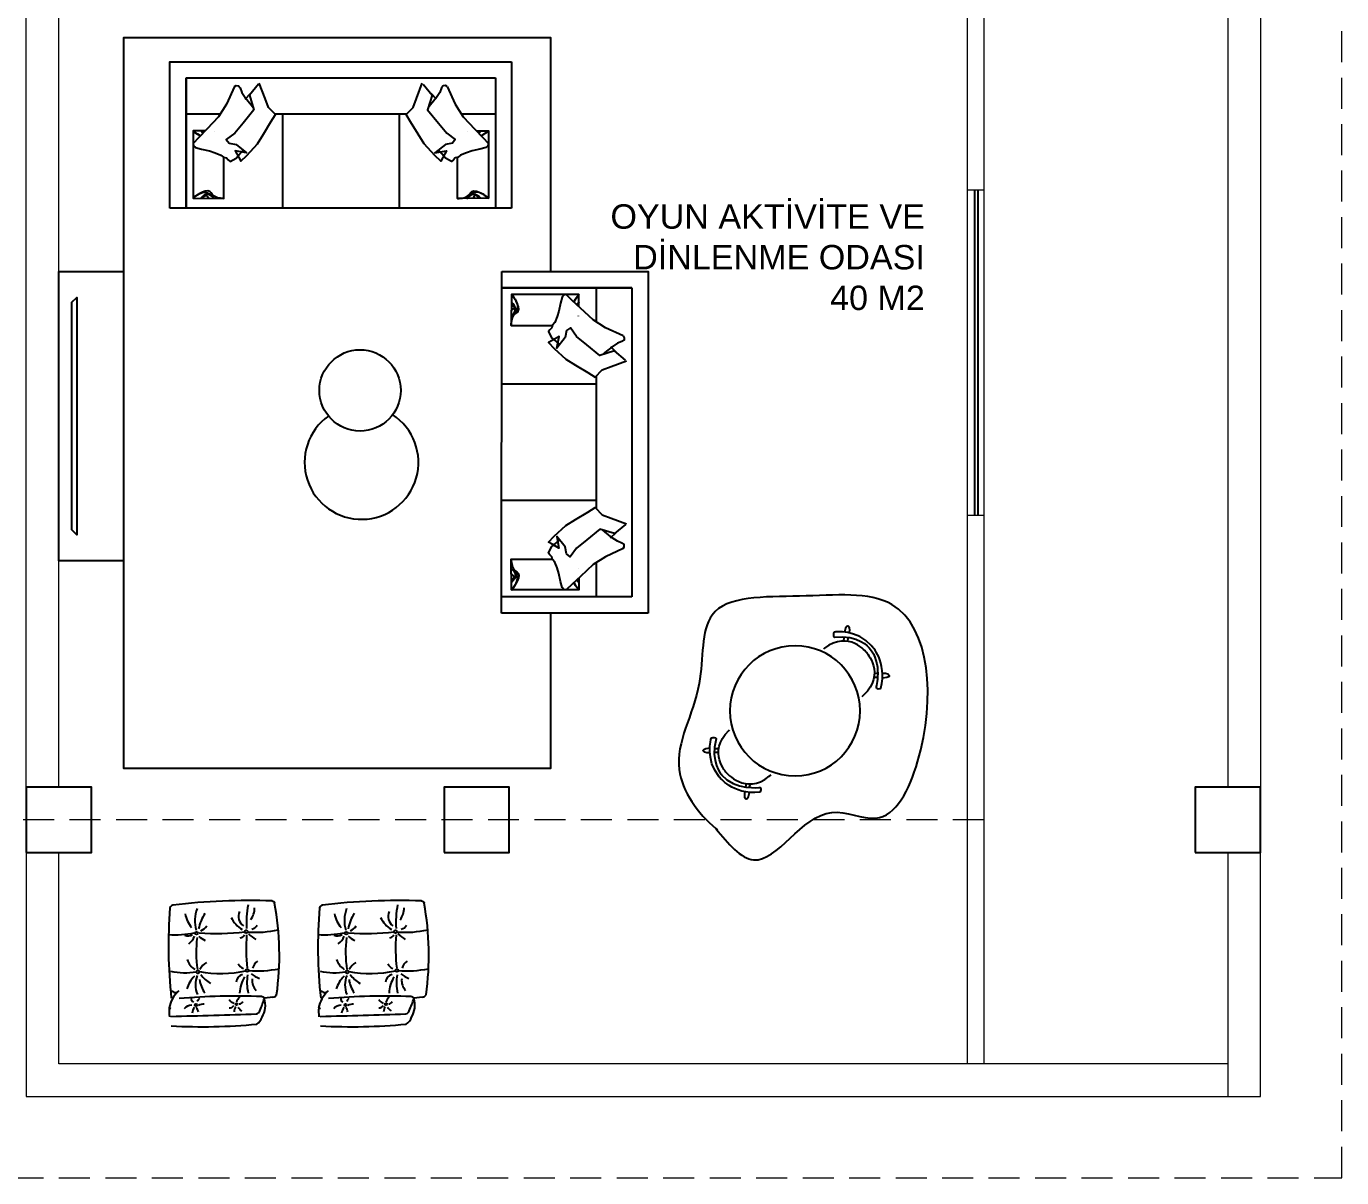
# Model space of a CAD drawing. Header units: millimetres. Extents: x 699029 to 727993, y 4486031 to 4516039.
# Drawn here: x 724916 to 725724, y 4487816 to 4488523 of the extents above; entities that cross this region are included whole.
import ezdxf

# ---------------------------------------------------------------- set-up
doc = ezdxf.new("R2010")
doc.units = ezdxf.units.MM
doc.linetypes.add('022_ATASEHIR MODERN_ABL_TASIYICI_110-120$0$HIDDEN', pattern=[9.525, 6.35, -3.175])
doc.layers.add('_P3_S_Duvar_Ç', color=7, linetype='Continuous', lineweight=30)
doc.layers.add('DBM_w_sld', color=111, linetype='Continuous', lineweight=20)
doc.layers.add('A-BA', color=1, linetype='Continuous')
doc.layers.add('A-TEFRIS', color=251, linetype='Continuous')
doc.styles.get("Standard").update_dxf_attribs({"font": 'arial.ttf'})

# ---------------------------------------------------------------- blocks, each defined once
blk = doc.blocks.new('4.5+1-E$0$A$C00F12981')
blk.add_line((31.95, 38.28), (35.31, 41.65))
for points in [[(25.39, 45.92), (20.44, 35.06), (15.55, 27.45), (8.35, 19.73), (3.52, 14.67), (0, 10.99), (0.29, 9.48), (1.49, 8.43), (5.21, 7.43), (10.08, 6.49), (13.52, 5.31), (17.09, 3.87), (18.71, 2.62), (20.44, 2.07), (21.58, 0.97), (22.7, 0), (22.7, 0), (26.46, 1.99), (28.68, 4.55), (30.77, 6.94)], [(40.23, 47.44), (34.64, 40.71), (37.37, 31.62), (30.77, 23.57), (25.66, 17.34), (20.37, 13.49), (22.12, 11.09), (26.43, 10.26), (32.88, 5.15), (25.77, 6.53), (28.1, 2.3), (29.35, 0.04), (33.02, 3.61), (39.58, 10.79), (43.25, 16.75), (47.87, 24.25), (50.66, 28.77), (46.28, 33.05), (44.2, 38.61), (40.7, 48)], [(25.39, 45.92), (26.46, 46.58), (27.93, 46.52), (28.85, 45.1), (29.9, 42.41), (32, 39.2), (35.65, 34.72), (36.9, 33.18)]]:
    blk.add_lwpolyline(points)
blk = doc.blocks.new('koltuk011')
at = {"layer": 'A-TEFRIS'}
for p, q in [((725088.55, 4488377.48), (725035.57, 4488377.48)), ((725035.57, 4488377.48), (725035.57, 4488167.43)), ((725125.57, 4488377.48), (725092.7, 4488377.48)), ((725125.57, 4488167.43), (725125.57, 4488377.48)), ((725125.57, 4488367.48), (725045.57, 4488367.48)), ((725073, 4488367.48), (725045.57, 4488367.48)), ((725045.57, 4488367.48), (725045.57, 4488177.43)), ((725067.57, 4488367.48), (725067.57, 4488346.5)), ((725067.57, 4488313.09), (725067.57, 4488231.81)), ((725067.57, 4488308.3), (725125.57, 4488308.3)), ((725067.57, 4488236.61), (725125.57, 4488236.61)), ((725067.57, 4488198.4), (725067.57, 4488177.43)), ((725045.57, 4488177.43), (725125.57, 4488177.43)), ((725067.57, 4488182.17), (725067.57, 4488177.43)), ((725090.12, 4488177.43), (725125.57, 4488177.43)), ((725035.57, 4488167.43), (725125.57, 4488167.43)), ((725087.7, 4488167.43), (725125.57, 4488167.43))]:
    blk.add_line(p, q, dxfattribs=at)
for points in [[(725088.55, 4488377.48), (725035.57, 4488377.48), (725035.57, 4488367.48)], [(725045.57, 4488367.48), (725125.57, 4488367.48), (725125.57, 4488377.48)], [(725115.57, 4488377.48), (725088.55, 4488377.48)], [(725045.57, 4488367.48), (725073, 4488367.48)], [(725077.9, 4488367.48), (725077.87, 4488367.45)], [(725078.16, 4488355.87), (725078.04, 4488363.23), (725119.42, 4488363.23), (725119.72, 4488344.28), (725094.3, 4488344.28)], [(725078.25, 4488350.1), (725078.25, 4488350.11)], [(725078.16, 4488189.04), (725078.04, 4488181.68), (725119.42, 4488181.68), (725119.72, 4488200.63), (725094.3, 4488200.63)], [(725078.25, 4488194.81), (725078.25, 4488194.8)]]:
    blk.add_lwpolyline(points, dxfattribs=at)
for points, knots in [([(725081.16, 4488358.74), (725079.78, 4488361.07), (725076.14, 4488365.27), (725080.11, 4488361.31), (725081.18, 4488358.75)], [15.175305, 15.175305, 15.175305, 15.175305, 21.076913, 27.255114, 27.255114, 27.255114, 27.255114]), ([(725119.72, 4488344.28), (725119.51, 4488346.98), (725119.22, 4488350.66), (725112.03, 4488354.13), (725124.66, 4488369.19), (725112.14, 4488355.52), (725122.5, 4488347.9), (725114.45, 4488354.39), (725121.46, 4488360.25), (725116.64, 4488355.03), (725118.78, 4488354.1), (725119.57, 4488353.75)], [0, 0, 0, 0, 7.390449, 10.074878, 21.076913, 30.521575, 36.045736, 41.631635, 45.72066, 49.372481, 51.530085, 51.530085, 51.530085, 51.530085]), ([(725079.53, 4488357.18), (725078.84, 4488358), (725077.47, 4488358.96), (725078.71, 4488357.57), (725079.19, 4488356.85)], [43.327681, 43.327681, 43.327681, 43.327681, 45.72066, 47.733046, 47.733046, 47.733046, 47.733046]), ([(725119.72, 4488200.63), (725119.51, 4488197.93), (725119.22, 4488194.25), (725112.03, 4488190.78), (725124.66, 4488175.72), (725112.14, 4488189.39), (725122.5, 4488197.01), (725114.45, 4488190.52), (725121.46, 4488184.66), (725116.64, 4488189.88), (725118.78, 4488190.81), (725119.57, 4488191.15)], [0, 0, 0, 0, 7.390449, 10.074878, 21.076913, 30.521575, 36.045736, 41.631635, 45.72066, 49.372481, 51.530085, 51.530085, 51.530085, 51.530085]), ([(725081.16, 4488186.17), (725079.78, 4488183.84), (725076.15, 4488179.64), (725080.11, 4488183.6), (725081.18, 4488186.16)], [15.175305, 15.175305, 15.175305, 15.175305, 21.076913, 27.255114, 27.255114, 27.255114, 27.255114]), ([(725079.54, 4488187.73), (725078.84, 4488186.91), (725077.47, 4488185.95), (725078.71, 4488187.33), (725079.19, 4488188.05)], [43.327681, 43.327681, 43.327681, 43.327681, 45.72066, 47.733046, 47.733046, 47.733046, 47.733046])]:
    blk.add_open_spline(points, degree=3, knots=knots, dxfattribs=at)
for points in [[(725078.25, 4488350.1), (725078.25, 4488350.1), (725078.25, 4488350.1), (725078.25, 4488350.11)], [(725078.25, 4488194.81), (725078.25, 4488194.81), (725078.25, 4488194.8), (725078.25, 4488194.8)]]:
    blk.add_open_spline(points, degree=3, dxfattribs=at)
at = {"layer": 'A-TEFRIS', "xscale": -1, "rotation": 90.00116529034653}
blk.add_blockref('4.5+1-E$0$A$C00F12981', (725096.85, 4488363.23), dxfattribs=at)
at = {"layer": 'A-TEFRIS', "extrusion": (0, 0, -1), "xscale": -1, "zscale": -1, "rotation": 269.9988347096494}
blk.add_blockref('4.5+1-E$0$A$C00F12981', (-725096.85, 4488181.68), dxfattribs=at)
blk = doc.blocks.new('koltuk022')
at = {"layer": 'A-TEFRIS'}
for p, q in [((724603.18, 4488377.48), (724550.2, 4488377.48)), ((724550.2, 4488377.48), (724550.21, 4488167.43)), ((724640.2, 4488377.48), (724607.33, 4488377.48)), ((724640.21, 4488167.43), (724640.2, 4488377.48)), ((724640.2, 4488367.48), (724560.2, 4488367.48)), ((724587.63, 4488367.48), (724560.2, 4488367.48)), ((724560.2, 4488367.48), (724560.21, 4488177.43)), ((724582.2, 4488367.48), (724582.2, 4488346.5)), ((724582.2, 4488308.3), (724640.2, 4488308.3)), ((724582.21, 4488313.09), (724582.21, 4488231.81)), ((724582.2, 4488236.61), (724640.2, 4488236.61)), ((724582.21, 4488198.4), (724582.21, 4488177.43)), ((724560.21, 4488177.43), (724640.21, 4488177.43)), ((724582.21, 4488182.17), (724582.21, 4488177.43)), ((724604.76, 4488177.43), (724640.21, 4488177.43)), ((724550.21, 4488167.43), (724640.21, 4488167.43)), ((724602.34, 4488167.43), (724640.21, 4488167.43))]:
    blk.add_line(p, q, dxfattribs=at)
for points in [[(724603.18, 4488377.48), (724550.2, 4488377.48), (724550.2, 4488367.48)], [(724560.2, 4488367.48), (724640.2, 4488367.48), (724640.2, 4488377.48)], [(724630.2, 4488377.48), (724603.18, 4488377.48)], [(724560.2, 4488367.48), (724587.63, 4488367.48)], [(724592.53, 4488367.48), (724592.5, 4488367.45)], [(724592.79, 4488355.87), (724592.67, 4488363.23), (724634.06, 4488363.23), (724634.36, 4488344.28), (724608.94, 4488344.28)], [(724592.88, 4488350.1), (724592.88, 4488350.11)], [(724592.79, 4488189.04), (724592.68, 4488181.68), (724634.06, 4488181.68), (724634.36, 4488200.63), (724608.94, 4488200.63)], [(724592.88, 4488194.81), (724592.88, 4488194.8)]]:
    blk.add_lwpolyline(points, dxfattribs=at)
for points, knots in [([(724595.79, 4488358.74), (724594.41, 4488361.07), (724590.78, 4488365.27), (724594.74, 4488361.31), (724595.81, 4488358.75)], [15.175305, 15.175305, 15.175305, 15.175305, 21.076913, 27.255114, 27.255114, 27.255114, 27.255114]), ([(724634.36, 4488344.28), (724634.14, 4488346.98), (724633.85, 4488350.66), (724626.66, 4488354.13), (724639.29, 4488369.19), (724626.77, 4488355.52), (724637.13, 4488347.9), (724629.08, 4488354.39), (724636.09, 4488360.25), (724631.27, 4488355.03), (724633.41, 4488354.1), (724634.21, 4488353.75)], [0, 0, 0, 0, 7.390449, 10.074878, 21.076913, 30.521575, 36.045736, 41.631635, 45.72066, 49.372481, 51.530085, 51.530085, 51.530085, 51.530085]), ([(724594.17, 4488357.18), (724593.47, 4488358), (724592.1, 4488358.96), (724593.34, 4488357.57), (724593.82, 4488356.85)], [43.327681, 43.327681, 43.327681, 43.327681, 45.72066, 47.733046, 47.733046, 47.733046, 47.733046]), ([(724634.36, 4488200.63), (724634.14, 4488197.93), (724633.86, 4488194.25), (724626.66, 4488190.78), (724639.29, 4488175.72), (724626.77, 4488189.39), (724637.14, 4488197.01), (724629.08, 4488190.52), (724636.09, 4488184.66), (724631.27, 4488189.88), (724633.41, 4488190.81), (724634.21, 4488191.15)], [0, 0, 0, 0, 7.390449, 10.074878, 21.076913, 30.521575, 36.045736, 41.631635, 45.72066, 49.372481, 51.530085, 51.530085, 51.530085, 51.530085]), ([(724595.79, 4488186.17), (724594.41, 4488183.84), (724590.78, 4488179.64), (724594.75, 4488183.6), (724595.81, 4488186.16)], [15.175305, 15.175305, 15.175305, 15.175305, 21.076913, 27.255114, 27.255114, 27.255114, 27.255114]), ([(724594.17, 4488187.73), (724593.47, 4488186.91), (724592.1, 4488185.95), (724593.34, 4488187.33), (724593.82, 4488188.05)], [43.327681, 43.327681, 43.327681, 43.327681, 45.72066, 47.733046, 47.733046, 47.733046, 47.733046])]:
    blk.add_open_spline(points, degree=3, knots=knots, dxfattribs=at)
for points in [[(724592.88, 4488350.1), (724592.88, 4488350.1), (724592.88, 4488350.1), (724592.88, 4488350.11)], [(724592.88, 4488194.81), (724592.88, 4488194.81), (724592.88, 4488194.8), (724592.88, 4488194.8)]]:
    blk.add_open_spline(points, degree=3, dxfattribs=at)
at = {"layer": 'A-TEFRIS', "xscale": -1, "rotation": 90.00116529034653}
blk.add_blockref('4.5+1-E$0$A$C00F12981', (724611.48, 4488363.23), dxfattribs=at)
at = {"layer": 'A-TEFRIS', "extrusion": (0, 0, -1), "xscale": -1, "zscale": -1, "rotation": 269.9988347096494}
blk.add_blockref('4.5+1-E$0$A$C00F12981', (-724611.49, 4488181.68), dxfattribs=at)
blk = doc.blocks.new('rgtghbh')
at = {"layer": 'A-TEFRIS'}
blk.add_circle((724414.51, 4488271.03), 40, dxfattribs=at)
blk.add_spline([(724481.65, 4488326.69), (724503.21, 4488305.49), (724478.86, 4488254.74), (724485.12, 4488228.33), (724453.12, 4488199.13), (724355.38, 4488205.39), (724344.59, 4488261.35), (724350.85, 4488315.92), (724391.91, 4488328.01), (724443.38, 4488345.46), (724481.65, 4488326.69), (724482.69, 4488325.65)], degree=3, dxfattribs=at)
for points, knots in [([(724448.37, 4488316.57), (724448.37, 4488316.57), (724434.3, 4488327.62), (724422.55, 4488312.74), (724422.55, 4488312.74), (724422.35, 4488312.55), (724422.05, 4488312.19)], [0, 0, 0, 0, 1, 1, 1, 1.139868, 1.139868, 1.139868, 1.139868]), ([(724450.2, 4488321.44), (724450.2, 4488321.44), (724462.22, 4488314.5), (724462.18, 4488297.45), (724462.18, 4488297.45), (724462.1, 4488296.98), (724460.78, 4488296.84), (724460.78, 4488296.84), (724459.47, 4488296.64), (724459.26, 4488297.09), (724459.26, 4488297.09), (724459.65, 4488312.75), (724449.07, 4488319.87), (724449.07, 4488319.87), (724440.66, 4488326.3), (724426.84, 4488320.95), (724426.84, 4488320.95), (724426.55, 4488320.79), (724426.32, 4488321.08), (724426.32, 4488321.08), (724425.38, 4488322.92), (724425.87, 4488323.61), (724425.87, 4488323.61), (724425.86, 4488323.93), (724426.3, 4488324.04), (724426.3, 4488324.04), (724439.09, 4488329.15), (724450.2, 4488321.44)], [0, 0, 0, 0, 1, 1, 1, 2, 2, 2, 3, 3, 3, 4, 4, 4, 5, 5, 5, 6, 6, 6, 7, 7, 7, 8, 8, 8, 9, 9, 9, 9]), ([(724435.06, 4488325.56), (724435.06, 4488325.56), (724435.09, 4488329.35), (724433.39, 4488329.56), (724433.39, 4488329.56), (724431.84, 4488329.96), (724432.02, 4488325.35)], [0, 0, 0, 0, 1, 1, 1, 2, 2, 2, 2]), ([(724447.99, 4488316.84), (724447.99, 4488316.84), (724463.36, 4488306.67), (724452.97, 4488290.81), (724452.97, 4488290.81), (724452.74, 4488290.29), (724452.22, 4488289.57)], [0, 0, 0, 0, 1, 1, 1, 1.200105, 1.200105, 1.200105, 1.200105]), ([(724460.94, 4488306.73), (724460.94, 4488306.73), (724464.52, 4488307.97), (724465.26, 4488306.42), (724465.26, 4488306.42), (724466.12, 4488305.07), (724461.7, 4488303.79)], [0, 0, 0, 0, 1, 1, 1, 2, 2, 2, 2]), ([(724383.28, 4488223.66), (724383.28, 4488223.66), (724368.09, 4488233.11), (724378.06, 4488249.23), (724378.06, 4488249.23), (724378.17, 4488249.49), (724378.41, 4488249.89)], [0, 0, 0, 0, 1, 1, 1, 1.139868, 1.139868, 1.139868, 1.139868]), ([(724379.33, 4488220.27), (724379.33, 4488220.27), (724389.95, 4488211.35), (724405.97, 4488217.21), (724405.97, 4488217.21), (724406.39, 4488217.45), (724406.07, 4488218.74), (724406.07, 4488218.74), (724405.8, 4488220.04), (724405.31, 4488220.08), (724405.31, 4488220.08), (724390.72, 4488214.37), (724380.42, 4488221.88), (724380.42, 4488221.88), (724371.51, 4488227.59), (724371.81, 4488242.4), (724371.81, 4488242.4), (724371.86, 4488242.73), (724371.51, 4488242.84), (724371.51, 4488242.84), (724369.46, 4488243.1), (724368.98, 4488242.4), (724368.98, 4488242.4), (724368.67, 4488242.3), (724368.73, 4488241.85), (724368.73, 4488241.85), (724368.29, 4488228.09), (724379.33, 4488220.27)], [0, 0, 0, 0, 1, 1, 1, 2, 2, 2, 3, 3, 3, 4, 4, 4, 5, 5, 5, 6, 6, 6, 7, 7, 7, 8, 8, 8, 9, 9, 9, 9]), ([(724370.28, 4488233.1), (724370.28, 4488233.1), (724366.73, 4488231.77), (724365.95, 4488233.3), (724365.95, 4488233.3), (724365.05, 4488234.62), (724369.44, 4488236.03)], [0, 0, 0, 0, 1, 1, 1, 2, 2, 2, 2]), ([(724382.9, 4488223.92), (724382.9, 4488223.92), (724397.7, 4488212.96), (724409.07, 4488228.13), (724409.07, 4488228.13), (724409.47, 4488228.53), (724409.97, 4488229.27)], [0, 0, 0, 0, 1, 1, 1, 1.200105, 1.200105, 1.200105, 1.200105]), ([(724396.82, 4488215.21), (724396.82, 4488215.21), (724396.89, 4488211.42), (724398.59, 4488211.25), (724398.59, 4488211.25), (724400.16, 4488210.9), (724399.85, 4488215.5)], [0, 0, 0, 0, 1, 1, 1, 2, 2, 2, 2])]:
    blk.add_open_spline(points, degree=3, knots=knots, dxfattribs=at)
for points in [[(724432.58, 4488322.59), (724432.58, 4488322.59), (724432.78, 4488320.36), (724432.82, 4488320)], [(724434.96, 4488322.87), (724434.96, 4488322.87), (724435.07, 4488320.79), (724435.1, 4488320.49)], [(724458.08, 4488305.74), (724458.08, 4488305.74), (724456.46, 4488305.28), (724456.21, 4488305.21)], [(724458.58, 4488303.5), (724458.58, 4488303.5), (724456.87, 4488303), (724456.59, 4488302.93)], [(724372.23, 4488236.44), (724372.23, 4488236.44), (724374.39, 4488237.01), (724374.75, 4488237.1)], [(724372.78, 4488234.11), (724372.78, 4488234.11), (724374.78, 4488234.72), (724375.07, 4488234.8)], [(724396.78, 4488218.23), (724396.78, 4488218.23), (724396.66, 4488219.91), (724396.64, 4488220.17)], [(724399.06, 4488218.53), (724399.06, 4488218.53), (724398.94, 4488220.3), (724398.91, 4488220.59)]]:
    blk.add_open_spline(points, degree=3, dxfattribs=at)

msp = doc.modelspace()

# ---------------------------------------------------------------- linework, layer by layer
at = {"color": 4}
for points in [[(725498.96, 4488222.73), (725498.96, 4488422.73)], [(725500.96, 4488222.73), (725500.96, 4488422.73)]]:
    msp.add_lwpolyline(points, dxfattribs=at)
at = {"layer": '_P3_S_Duvar_Ç', "color": 251, "linetype": '022_ATASEHIR MODERN_ABL_TASIYICI_110-120$0$HIDDEN', "lineweight": 9, "ltscale": 3, "true_color": 0x636466}
for points in [[(724107.2, 4487815.6), (725724.39, 4487815.6), (725724.39, 4489115.6), (724107.2, 4489115.6)], [(725504.41, 4488895.6), (725504.41, 4488035.6), (724327.2, 4488035.6), (724327.2, 4488895.6)]]:
    msp.add_lwpolyline(points, close=True, dxfattribs=at)
at = {"layer": 'A-BA', "ltscale": 10}
for points in [[(724915.8, 4488015.6), (724955.8, 4488015.6), (724955.8, 4488055.6), (724915.8, 4488055.6)], [(725172.65, 4488015.6), (725212.65, 4488015.6), (725212.65, 4488055.6), (725172.65, 4488055.6)], [(725634.39, 4488015.6), (725674.39, 4488015.6), (725674.39, 4488055.6), (725634.39, 4488055.6)]]:
    msp.add_lwpolyline(points, close=True, dxfattribs=at)
at = {"layer": 'A-TEFRIS'}
for points in [[(725238.27, 4488372.73), (725238.28, 4488516.36), (724975.62, 4488516.36), (724975.62, 4488067.47), (725238.28, 4488067.47), (725238.28, 4488162.69)], [(725067.43, 4487926.52), (725062.16, 4487925.91)], [(725159.31, 4487926.52), (725154.04, 4487925.91)]]:
    msp.add_lwpolyline(points, dxfattribs=at)
for points in [[(724935.8, 4488372.72), (724975.62, 4488372.72), (724975.62, 4488194.88), (724935.8, 4488194.88)], [(724943.8, 4488213.8), (724943.8, 4488353.8), (724946.8, 4488356.8), (724946.8, 4488210.8)]]:
    msp.add_lwpolyline(points, close=True, dxfattribs=at)
for points in [[(725066.91, 4487985.76, -0.280841), (725068.44, 4487984.44, -0.06382)], [(725158.79, 4487985.76, -0.280841), (725160.32, 4487984.44, -0.06382)]]:
    msp.add_lwpolyline(points, format="xyb", dxfattribs=at)
for centre, radius in [((725120.98, 4488299.61), 25), ((725020.47, 4487965.93), 0.857), ((725050.93, 4487966.82), 0.857), ((725112.35, 4487965.93), 0.857), ((725142.8, 4487966.82), 0.857), ((725021.15, 4487942.08), 0.857), ((725051.6, 4487942.97), 0.857), ((725113.02, 4487942.08), 0.857), ((725143.48, 4487942.97), 0.857), ((725020.11, 4487921.8), 0.662), ((725045.01, 4487922.31), 0.662), ((725111.98, 4487921.8), 0.662), ((725136.89, 4487922.31), 0.662)]:
    msp.add_circle(centre, radius, dxfattribs=at)
for centre, radius, start, end in [((725121.86, 4488255.37, -1.98), 35, 125.46374, 56.82224), ((725006.48, 4487980.73), 2.51, 101.81359, 161.31479), ((725053.55, 4487580.35), 405.64, 88.11196, 96.73609), ((725110.39, 4487972.28), 59.29, 169.24354, 183.43793), ((724894.89, 4487952.44), 176.48, 352.0437, 10.44664), ((725098.36, 4487980.73), 2.51, 101.81359, 161.31479), ((725145.43, 4487580.35), 405.64, 88.11196, 96.73609), ((725202.26, 4487972.28), 59.29, 169.24354, 183.43793), ((724986.77, 4487952.44), 176.48, 352.0437, 10.44664), ((725304.38, 4487958.06), 301.19, 175.52942, 186.12137), ((725034.04, 4487982.49), 21.22, 192.95486, 218.28993), ((725040.96, 4487973.5), 21.52, 159.1643, 195.70044), ((725048.43, 4487963.12), 27.28, 146.82488, 168.52932), ((725057.12, 4487982.73), 16.94, 204.7873, 239.22004), ((725053.41, 4487976.25), 7.14, 155.76519, 233.98539), ((725043.23, 4487981.7), 12.91, 324.44299, 359.46157), ((725396.26, 4487958.06), 301.19, 175.52942, 186.12137), ((725125.91, 4487982.49), 21.22, 192.95486, 218.28993), ((725132.83, 4487973.5), 21.52, 159.1643, 195.70044), ((725140.31, 4487963.12), 27.28, 146.82488, 168.52932), ((725149, 4487982.73), 16.94, 204.7873, 239.22004), ((725145.28, 4487976.25), 7.14, 155.76519, 233.98539), ((725135.11, 4487981.7), 12.91, 324.44299, 359.46157), ((725032.78, 4488102.35), 136.64, 265.46099, 277.2705), ((725020.09, 4487974.94), 8.07, 292.03312, 325.76907), ((725056.45, 4488036.27), 69.8, 266.44072, 281.77079), ((725053.71, 4487972.72), 4.36, 279.11809, 334.29843), ((725124.65, 4488102.35), 136.64, 265.46099, 277.2705), ((725111.96, 4487974.94), 8.07, 292.03312, 325.76907), ((725148.32, 4488036.27), 69.8, 266.44072, 281.77079), ((725145.59, 4487972.72), 4.36, 279.11809, 334.29843), ((725007.46, 4488020.5), 55.56, 265.68486, 282.01656), ((725015.36, 4487968.87), 4.62, 242.80875, 305.73529), ((725010.21, 4487967.32), 9.61, 304.32543, 340.07195), ((725094.1, 4487954.34), 73.89, 173.12222, 188.39308), ((725031.77, 4487975.27), 14.99, 228.27765, 246.59266), ((725046.91, 4487966.12), 3.17, 277.46348, 339.05744), ((725155.57, 4487956.41), 104.66, 175.37351, 186.59874), ((725072.6, 4487987.47), 29.9, 227.45724, 238.31865), ((725099.33, 4488020.5), 55.56, 265.68486, 282.01656), ((725107.24, 4487968.87), 4.62, 242.80875, 305.73529), ((725102.09, 4487967.32), 9.61, 304.32543, 340.07195), ((725185.97, 4487954.34), 73.89, 173.12222, 188.39308), ((725123.65, 4487975.27), 14.99, 228.27765, 246.59266), ((725138.78, 4487966.12), 3.17, 277.46348, 339.05744), ((725247.45, 4487956.41), 104.66, 175.37351, 186.59874), ((725164.48, 4487987.47), 29.9, 227.45724, 238.31865), ((725013.15, 4487981.95), 40.37, 257.64698, 280.20029), ((725026.3, 4487953.91), 12.4, 199.76265, 236.17856), ((725035.48, 4488018.36), 77.2, 260.08407, 281.43511), ((725030.82, 4487939.61), 9.25, 117.27284, 154.87238), ((725051.21, 4487949.48), 5.63, 204.26699, 249.46468), ((725057.4, 4488014.01), 71.28, 266.07431, 281.134), ((725062.16, 4487942.62), 7.42, 123.96963, 166.60835), ((725105.03, 4487981.95), 40.37, 257.64698, 280.20029), ((725118.18, 4487953.91), 12.4, 199.76265, 236.17856), ((725127.36, 4488018.36), 77.2, 260.08407, 281.43511), ((725122.7, 4487939.61), 9.25, 117.27284, 154.87238), ((725143.09, 4487949.48), 5.63, 204.26699, 249.46468), ((725149.28, 4488014.01), 71.28, 266.07431, 281.134), ((725154.03, 4487942.62), 7.42, 123.96963, 166.60835), ((725030.18, 4487927.4), 16.24, 132.34353, 164.9164), ((725035.25, 4487934.16), 15.47, 157.89787, 202.36607), ((725042.3, 4487940.48), 20.24, 188.70279, 213.93673), ((725037.96, 4487950.6), 17.93, 213.93144, 240.24362), ((725050.13, 4487935.26), 5.43, 104.50332, 173.93029), ((725067.88, 4487928.11), 21, 148.61674, 177.22871), ((725078.03, 4487935.55), 26.63, 169.54672, 194.05023), ((725070.15, 4487963.29), 27.54, 234.33696, 246.51051), ((725064.07, 4487936.96), 9.42, 174.58685, 221.89027), ((725122.05, 4487927.4), 16.24, 132.34353, 164.9164), ((725127.13, 4487934.16), 15.47, 157.89787, 202.36607), ((725134.17, 4487940.48), 20.24, 188.70279, 213.93673), ((725129.84, 4487950.6), 17.93, 213.93144, 240.24362), ((725142.01, 4487935.26), 5.43, 104.50332, 173.93029), ((725159.75, 4487928.11), 21, 148.61674, 177.22871), ((725169.91, 4487935.55), 26.63, 169.54672, 194.05023), ((725162.02, 4487963.29), 27.54, 234.33696, 246.51051), ((725155.94, 4487936.96), 9.42, 174.58685, 221.89027), ((725022.76, 4487916.06), 19.6, 134.37994, 168.11509), ((725008.39, 4487933.98), 4.69, 223.3394, 251.9335), ((725007.17, 4487932.97), 3.47, 266.00165, 318.1239), ((725044.26, 4487521.25), 405.99, 87.72499, 94.87593), ((725052.02, 4487921.23), 7.44, 132.41662, 162.9), ((725059.98, 4487924.13), 2.81, 39.35239, 81.96276), ((725066.59, 4487930.2), 3.78, 282.95756, 326.36665), ((725114.64, 4487916.06), 19.6, 134.37994, 168.11509), ((725100.26, 4487933.98), 4.69, 223.3394, 251.9335), ((725099.05, 4487932.97), 3.47, 266.00165, 318.1239), ((725136.14, 4487521.25), 405.99, 87.72499, 94.87593), ((725143.89, 4487921.23), 7.44, 132.41662, 162.9), ((725151.86, 4487924.13), 2.81, 39.35239, 81.96276), ((725158.46, 4487930.2), 3.78, 282.95756, 326.36665), ((725004.8, 4487921.66), 1.98, 232.11628, 266.00262), ((725041.56, 4487918.37), 37.94, 177.48112, 185.74083), ((725017.63, 4487915.66), 6.05, 91.32059, 141.74888), ((725019.36, 4487925.6), 2.19, 176.56246, 247.00508), ((725031.69, 4487913.85), 14.28, 152.21802, 168.40276), ((725014.66, 4487915.71), 7.2, 14.70179, 38.40045), ((725024.46, 4487922.62), 3.79, 126.35681, 158.77864), ((725024.79, 4487916.17), 6.16, 87.00508, 120.53589), ((725040.92, 4487922.84), 2.78, 262.06083, 328.92716), ((725047.91, 4487930.96), 9.42, 218.74289, 240.85411), ((725050.46, 4487917.15), 6.9, 149.22091, 176.9821), ((725051.69, 4487923.57), 6.46, 208.74641, 237.42274), ((725046.51, 4487925.22), 2.78, 274.29586, 329.94008), ((725056.74, 4487918.83), 2.57, 282.01149, 347.51457), ((725019.73, 4487937.69), 44.03, 333.83743, 344.48819), ((725048.93, 4487921.49), 13.84, 328.92872, 17.77456), ((725096.68, 4487921.66), 1.98, 232.11628, 266.00262), ((725133.44, 4487918.37), 37.94, 177.48112, 185.74083), ((725109.51, 4487915.66), 6.05, 91.32059, 141.74888), ((725111.24, 4487925.6), 2.19, 176.56246, 247.00508), ((725123.56, 4487913.85), 14.28, 152.21802, 168.40276), ((725106.54, 4487915.71), 7.2, 14.70179, 38.40045), ((725116.33, 4487922.62), 3.79, 126.35681, 158.77864), ((725116.67, 4487916.17), 6.16, 87.00508, 120.53589), ((725132.8, 4487922.84), 2.78, 262.06083, 328.92716), ((725139.79, 4487930.96), 9.42, 218.74289, 240.85411), ((725142.34, 4487917.15), 6.9, 149.22091, 176.9821), ((725143.57, 4487923.57), 6.46, 208.74641, 237.42274), ((725138.39, 4487925.22), 2.78, 274.29586, 329.94008), ((725148.62, 4487918.83), 2.57, 282.01149, 347.51457), ((725111.61, 4487937.69), 44.03, 333.83743, 344.48819), ((725140.8, 4487921.49), 13.84, 328.92872, 17.77456), ((724877.71, 4493192.18), 5278.92, 271.37811, 271.9494), ((725023.72, 4488271.1), 362.69, 267.0112, 275.3365), ((725052.16, 4487917.47), 9.17, 305.27799, 340.05298), ((724969.58, 4493192.18), 5278.92, 271.37811, 271.9494), ((725115.6, 4488271.1), 362.69, 267.0112, 275.3365), ((725144.03, 4487917.47), 9.17, 305.27799, 340.05298)]:
    msp.add_arc(centre, radius, start, end, dxfattribs=at)
at = {"layer": 'DBM_w_sld'}
for points in [[(724955.8, 4488015.6), (724915.8, 4488015.6), (724915.8, 4489065.6), (725634.39, 4489065.6)], [(725674.4, 4489065.6), (725674.4, 4488015.6)], [(725494.4, 4487885.6), (725494.4, 4488055.6), (725494.4, 4488668.21), (725504.4, 4488668.21), (725504.4, 4488055.6), (725504.4, 4487885.6)], [(724935.8, 4488055.6), (724935.8, 4488569.86)], [(725654.4, 4488569.86), (725654.4, 4488055.6)], [(725504.4, 4488422.73), (725494.4, 4488422.73)], [(725504.4, 4488222.73), (725494.4, 4488222.73)], [(724915.8, 4488015.6), (724915.8, 4487865.6)], [(724915.8, 4487865.6), (725674.4, 4487865.6), (725674.4, 4488015.6)], [(724915.8, 4488015.6), (724915.8, 4487865.6)], [(725654.41, 4488015.6), (725654.41, 4487885.6), (724935.8, 4487885.6), (724935.8, 4488015.6)], [(725654.41, 4487885.6), (725654.41, 4487865.6)]]:
    msp.add_lwpolyline(points, dxfattribs=at)

# ---------------------------------------------------------------- block references
at = {"layer": '_P3_S_Duvar_Ç', "color": 240, "lineweight": 13, "true_color": 0xed1f24, "xscale": -1}
for name, p, rotation in [('koltuk011', (5213381.56, 5213537.3), 90), ('rgtghbh', (5119532.44, 5654657.72), 95.69932791927327)]:
    msp.add_blockref(name, p, dxfattribs=dict(at, rotation=rotation))
msp.add_blockref('koltuk022', (1449848.21, -4.74), dxfattribs=at)

# ---------------------------------------------------------------- texts
at = {"color": 5, "lineweight": 53, "insert": (725468.15, 4488414.04), "char_height": 15, "attachment_point": 3}
msp.add_mtext_dynamic_manual_height_columns('{\\C7;OYUN AKTİVİTE VE \\PDİNLENME ODASI \\P40 M2}', width=2900.1629, gutter_width=75, heights=[-71.74], dxfattribs=at)

doc.saveas('drawing.dxf')
